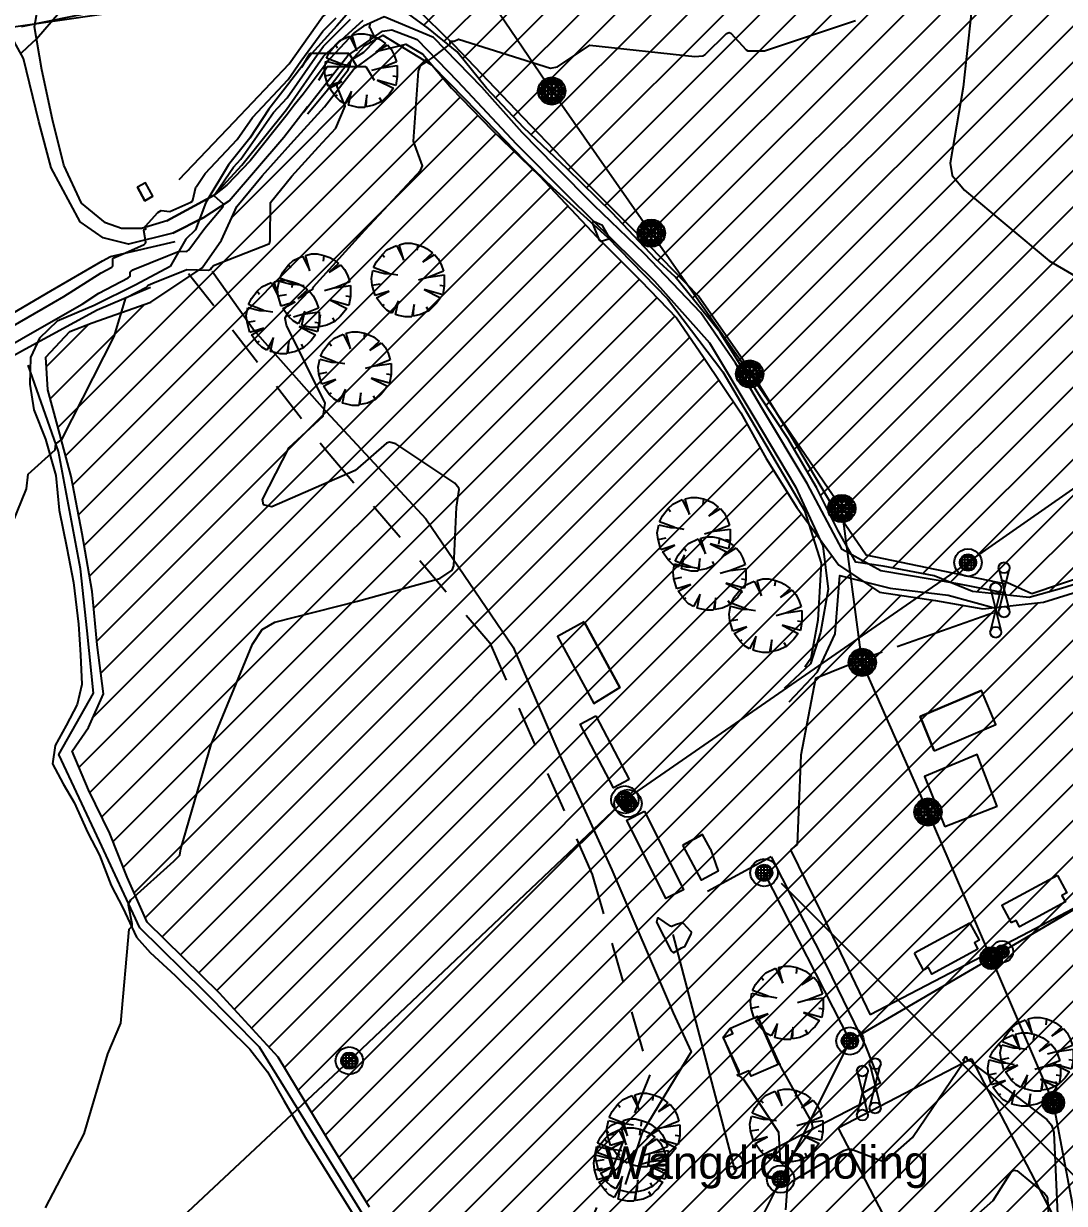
# Model space of a CAD drawing. Extents: x 13365 to 36625, y 86498 to 171760.
# Drawn here: x 15453.5 to 15708.3, y 88015.6 to 88304.4 of the extents above; entities that cross this region are included whole.
import ezdxf

# ---------------------------------------------------------------- set-up
doc = ezdxf.new("R2010")
doc.units = 0
doc.header["$LTSCALE"] = 5
doc.header["$MEASUREMENT"] = 0
for name, pattern in [('18', [13.5, 5, -1.6, 0.3, -1.6, 5]), ('A_CONTINUOUS_LINE', [0]), ('EASEMENT_2', [5.5, 2, -1.5, 2])]:
    doc.linetypes.add(name, pattern=pattern)
doc.layers.get('0').update_dxf_attribs({"linetype": 'A_CONTINUOUS_LINE'})
for name, color, linetype in [('Agricultural', 40, 'Continuous'), ('BOUNDARY', 7, 'A_CONTINUOUS_LINE'), ('CONTOUR', 255, 'Continuous'), ('DRAINAGE', 162, 'A_CONTINUOUS_LINE'), ('ELECTRIC', 240, 'A_CONTINUOUS_LINE'), ('EXISTING BUILDING', 21, 'A_CONTINUOUS_LINE'), ('EXISTING ROAD', 25, 'A_CONTINUOUS_LINE'), ('FENCE & GATE', 7, 'FENCELINE2'), ('Heritage', 101, 'Continuous'), ('RELIEF', 255, 'A_CONTINUOUS_LINE'), ('STREAM & RIVER FRONT', 161, 'A_CONTINUOUS_LINE'), ('TELECOM', 94, 'A_CONTINUOUS_LINE'), ('text', 7, 'Continuous'), ('TREES & VEGETN', 72, 'A_CONTINUOUS_LINE')]:
    doc.layers.add(name, color=color, linetype=linetype)
doc.linetypes.add('FENCELINE2', pattern='A,0.25,-0.1,[132,ltypeshp.shx,S=0.1,R=0,X=-0.1,Y=0],-0.1,1', length=1.45)

# ---------------------------------------------------------------- blocks, each defined once
blk = doc.blocks.new('S034')
at = {"color": 0}
for p, q in [((-0.35, 0.35), (-0.25, 0.43)), ((-0.25, 0.43), (-0.13, 0.48)), ((-0.13, 0.48), (0, 0.5)), ((0, 0.5), (0.13, 0.48)), ((0.13, 0.48), (0.25, 0.43)), ((0.25, 0.43), (0.35, 0.35)), ((-0.5, 0), (-0.48, 0.13)), ((-0.48, -0.13), (-0.5, 0)), ((-0.48, 0.13), (-0.43, 0.25)), ((-0.43, 0.25), (-0.35, 0.35)), ((-0.3, 0), (-0.28, 0.11)), ((-0.28, -0.11), (-0.3, 0)), ((0.3, 0), (-0.3, 0)), ((-0.28, 0.11), (-0.21, 0.21)), ((-0.28, -0.11), (-0.28, 0.11)), ((-0.28, 0.11), (0.28, 0.11)), ((-0.21, 0.21), (-0.11, 0.28)), ((-0.21, -0.21), (-0.21, 0.21)), ((-0.21, 0.21), (0.21, 0.21)), ((-0.11, 0.28), (0, 0.3)), ((-0.11, -0.28), (-0.11, 0.28)), ((-0.11, 0.28), (0.11, 0.28)), ((0, 0.3), (0.11, 0.28)), ((0, -0.3), (0, 0.3)), ((0.11, 0.28), (0.21, 0.21)), ((0.11, 0.28), (0.11, -0.28)), ((0.21, 0.21), (0.28, 0.11)), ((0.21, 0.21), (0.21, -0.21)), ((0.28, 0.11), (0.3, 0)), ((0.28, 0.11), (0.28, -0.11)), ((0.3, 0), (0.28, -0.11)), ((0.35, 0.35), (0.43, 0.25)), ((0.43, 0.25), (0.48, 0.13)), ((0.48, 0.13), (0.5, 0)), ((0.5, 0), (0.48, -0.13)), ((-0.43, -0.25), (-0.48, -0.13)), ((-0.35, -0.35), (-0.43, -0.25)), ((-0.25, -0.43), (-0.35, -0.35)), ((-0.21, -0.21), (-0.28, -0.11)), ((0.28, -0.11), (-0.28, -0.11)), ((-0.11, -0.28), (-0.21, -0.21)), ((0.21, -0.21), (-0.21, -0.21)), ((0, -0.3), (-0.11, -0.28)), ((0.11, -0.28), (-0.11, -0.28)), ((0.11, -0.28), (0, -0.3)), ((0.21, -0.21), (0.11, -0.28)), ((0.28, -0.11), (0.21, -0.21)), ((0.35, -0.35), (0.25, -0.43)), ((0.43, -0.25), (0.35, -0.35)), ((0.48, -0.13), (0.43, -0.25)), ((-0.13, -0.48), (-0.25, -0.43)), ((0, -0.5), (-0.13, -0.48)), ((0.13, -0.48), (0, -0.5)), ((0.25, -0.43), (0.13, -0.48))]:
    blk.add_line(p, q, dxfattribs=at)
blk = doc.blocks.new('S076')
at = {"color": 0}
for p, q in [((-0.04, 0.28), (-0.07, 0.49)), ((-0.07, 0.49), (0.08, 0.49)), ((0.07, 0.43), (0.08, 0.49)), ((0.08, 0.49), (0.2, 0.47)), ((-0.43, 0.25), (-0.37, 0.33)), ((-0.37, 0.33), (-0.25, 0.2)), ((-0.35, 0.36), (-0.29, 0.41)), ((-0.25, 0.2), (-0.35, 0.36)), ((-0.29, 0.41), (-0.21, 0.45)), ((-0.21, 0.45), (-0.12, 0.48)), ((-0.12, 0.48), (-0.04, 0.28)), ((0.2, 0.47), (0.13, 0.22)), ((0.13, 0.22), (0.24, 0.44)), ((0.24, 0.44), (0.32, 0.38)), ((0.32, 0.38), (0.35, 0.35)), ((0.35, 0.35), (0.42, 0.28)), ((-0.48, 0.13), (-0.45, 0.21)), ((-0.45, 0.21), (-0.43, 0.25)), ((-0.04, 0.28), (0, 0.14)), ((0.42, 0.28), (0.37, 0.25)), ((0.42, 0.28), (0.47, 0.17)), ((0.47, 0.17), (0.49, 0.07)), ((-0.5, 0.04), (-0.48, 0.13)), ((-0.5, -0.04), (-0.5, 0.04)), ((-0.48, 0.13), (-0.4, 0.12)), ((0.49, 0.07), (0.33, 0.08)), ((0.33, 0.08), (0.5, 0.05)), ((0.5, 0.05), (0.5, -0.04)), ((-0.48, -0.12), (-0.5, -0.04)), ((-0.27, -0.06), (-0.48, -0.12)), ((-0.47, -0.16), (-0.27, -0.06)), ((-0.41, -0.29), (-0.47, -0.16)), ((-0.09, -0.26), (-0.07, -0.14)), ((0.47, -0.17), (0.28, -0.13)), ((0.28, -0.13), (0.45, -0.22)), ((0.48, -0.13), (0.47, -0.17)), ((0.5, -0.04), (0.48, -0.13)), ((-0.35, -0.35), (-0.41, -0.29)), ((-0.35, -0.35), (-0.31, -0.32)), ((-0.09, -0.26), (-0.17, -0.47)), ((-0.13, -0.48), (-0.09, -0.32)), ((-0.09, -0.32), (-0.09, -0.26)), ((0.24, -0.43), (0.15, -0.26)), ((0.15, -0.26), (0.21, -0.45)), ((0.35, -0.35), (0.33, -0.32)), ((0.41, -0.29), (0.35, -0.35)), ((0.45, -0.22), (0.41, -0.29)), ((-0.25, -0.43), (-0.35, -0.35)), ((-0.17, -0.47), (-0.25, -0.43)), ((-0.02, -0.5), (-0.13, -0.48)), ((0.07, -0.49), (0.05, -0.38)), ((0.21, -0.45), (0.07, -0.49)), ((0.35, -0.35), (0.24, -0.43)), ((0.07, -0.49), (-0.02, -0.5))]:
    blk.add_line(p, q, dxfattribs=at)
blk = doc.blocks.new('S111')
at = {"color": 0}
for p, q in [((-0.5, 0), (-0.49, 0.04)), ((-0.49, -0.04), (-0.5, 0)), ((-0.49, 0.04), (-0.47, 0.07)), ((-0.47, 0.07), (-0.44, 0.09)), ((-0.44, 0.09), (-0.4, 0.1)), ((-0.4, 0.1), (-0.36, 0.09)), ((-0.36, 0.09), (-0.33, 0.07)), ((-0.36, -0.09), (0.36, 0.09)), ((0.36, -0.09), (-0.36, 0.09)), ((-0.33, 0.07), (-0.31, 0.04)), ((-0.31, 0.04), (-0.3, 0)), ((-0.3, 0), (-0.31, -0.04)), ((0.3, 0), (0.31, 0.04)), ((0.31, -0.04), (0.3, 0)), ((0.31, 0.04), (0.33, 0.07)), ((0.33, 0.07), (0.36, 0.09)), ((0.36, 0.09), (0.4, 0.1)), ((0.4, 0.1), (0.44, 0.09)), ((0.44, 0.09), (0.47, 0.07)), ((0.47, 0.07), (0.49, 0.04)), ((0.49, 0.04), (0.5, 0)), ((0.5, 0), (0.49, -0.04)), ((-0.47, -0.07), (-0.49, -0.04)), ((-0.44, -0.09), (-0.47, -0.07)), ((-0.4, -0.1), (-0.44, -0.09)), ((-0.36, -0.09), (-0.4, -0.1)), ((-0.33, -0.07), (-0.36, -0.09)), ((-0.31, -0.04), (-0.33, -0.07)), ((0.33, -0.07), (0.31, -0.04)), ((0.36, -0.09), (0.33, -0.07)), ((0.4, -0.1), (0.36, -0.09)), ((0.44, -0.09), (0.4, -0.1)), ((0.47, -0.07), (0.44, -0.09)), ((0.49, -0.04), (0.47, -0.07))]:
    blk.add_line(p, q, dxfattribs=at)
blk = doc.blocks.new('S038')
at = {"color": 0}
for p, q in [((-0.5, 0), (0, 0.5)), ((-0.48, -0.13), (0.13, 0.48)), ((0.25, 0.43), (-0.43, -0.25)), ((-0.35, 0.35), (-0.25, 0.43)), ((-0.25, 0.43), (-0.13, 0.48)), ((0.43, -0.25), (-0.25, 0.43)), ((-0.25, 0.43), (-0.25, -0.43)), ((-0.13, 0.48), (0, 0.5)), ((-0.13, -0.48), (-0.13, 0.48)), ((-0.13, 0.48), (0.48, -0.13)), ((0, 0.5), (0.13, 0.48)), ((0.5, 0), (0, 0.5)), ((0, 0.5), (0, -0.5)), ((0.13, 0.48), (0.25, 0.43)), ((0.13, 0.48), (0.13, -0.48)), ((0.25, 0.43), (0.35, 0.35)), ((0.25, -0.43), (0.25, 0.43)), ((-0.5, 0), (-0.48, 0.13)), ((-0.48, -0.13), (-0.5, 0)), ((0, -0.5), (-0.5, 0)), ((-0.5, 0), (0.5, 0)), ((-0.48, 0.13), (-0.43, 0.25)), ((0.13, -0.48), (-0.48, 0.13)), ((-0.48, 0.13), (0.48, 0.13)), ((-0.43, 0.25), (-0.35, 0.35)), ((0.43, 0.25), (-0.43, 0.25)), ((-0.43, 0.25), (0.25, -0.43)), ((-0.35, -0.35), (0.35, 0.35)), ((0.35, -0.35), (-0.35, 0.35)), ((-0.35, 0.35), (0.35, 0.35)), ((-0.35, -0.35), (-0.35, 0.35)), ((-0.25, -0.43), (0.43, 0.25)), ((0.48, 0.13), (-0.13, -0.48)), ((0, -0.5), (0.5, 0)), ((0.35, 0.35), (0.43, 0.25)), ((0.35, 0.35), (0.35, -0.35)), ((0.43, 0.25), (0.48, 0.13)), ((0.48, 0.13), (0.5, 0)), ((0.5, 0), (0.48, -0.13)), ((-0.43, -0.25), (-0.48, -0.13)), ((0.48, -0.13), (-0.48, -0.13)), ((-0.35, -0.35), (-0.43, -0.25)), ((-0.43, -0.25), (0.43, -0.25)), ((-0.25, -0.43), (-0.35, -0.35)), ((0.35, -0.35), (-0.35, -0.35)), ((0.35, -0.35), (0.25, -0.43)), ((0.43, -0.25), (0.35, -0.35)), ((0.48, -0.13), (0.43, -0.25)), ((-0.13, -0.48), (-0.25, -0.43)), ((0, -0.5), (-0.13, -0.48)), ((0.13, -0.48), (0, -0.5)), ((0.25, -0.43), (0.13, -0.48))]:
    blk.add_line(p, q, dxfattribs=at)
blk = doc.blocks.new('001')
at = {"color": 0}
for p, q in [((-0.5, -0.25), (-0.35, 0)), ((-0.35, 0), (0.35, 0)), ((0.35, 0), (0.5, -0.25))]:
    blk.add_line(p, q, dxfattribs=at)

msp = doc.modelspace()

# ---------------------------------------------------------------- hatches: boundary and pattern name
at = {"layer": 'Heritage', "linetype": 'Continuous'}
h = msp.add_hatch(dxfattribs=at)
h.set_pattern_fill('ANSI31', color=256, scale=50, style=0)
h.paths.add_polyline_path([(15548.88, 88316.49), (15555.6, 88319.08), (15565.8, 88322.05), (15577.19, 88324.42), (15590.08, 88326.83), (15603.95, 88327.23), (15615.06, 88326.57), (15626.97, 88328.02), (15636.8, 88333.03), (15649.64, 88339.51), (15662.86, 88345.07), (15675.61, 88348.59), (15692.65, 88353.15), (15704.41, 88356.26), (15715.93, 88359.38), (15728.17, 88362.02), (15744.73, 88361.54), (15767.16, 88361.11), (15779.17, 88360.15), (15795.25, 88361.59), (15816.85, 88359.67), (15834.85, 88358.23), (15842.53, 88358.23), (15845.17, 88355.84), (15847.72, 88345.54), (15849.91, 88336.07), (15851.46, 88329.75), (15848.73, 88325.56), (15843.52, 88318.79), (15837.51, 88310.96), (15830.85, 88303), (15824.65, 88295.81), (15819.81, 88288.13), (15814.34, 88279.75), (15808.59, 88271.43), (15805.04, 88262.96), (15802.67, 88251.45), (15800.66, 88245.17), (15796.1, 88234.68), (15788.25, 88217.52), (15782.78, 88205.14), (15779.31, 88196.72), (15775.75, 88191.71), (15769.74, 88187.01), (15758.31, 88183.67), (15747.77, 88180.2), (15737.74, 88177.76), (15724.98, 88172.22), (15714.33, 88168.26), (15707.61, 88166.1), (15699.69, 88163.94), (15695.13, 88164.42), (15685.77, 88165.38), (15676.41, 88169.21), (15663.93, 88171.61), (15657.21, 88172.57), (15652.89, 88180.24), (15647.61, 88190.79), (15640.62, 88202.83), (15633.9, 88212.9), (15624.06, 88228.73), (15613.02, 88242.39), (15608.17, 88246.76), (15597.61, 88258.03), (15586.57, 88268.82), (15576.01, 88278.89), (15566.83, 88288.55), (15559.63, 88297.42), (15552.67, 88303.17), (15544.81, 88308.89), (15544.37, 88313.87)])
h = msp.add_hatch(dxfattribs=at)
h.set_pattern_fill('ANSI31', color=256, scale=50, style=0)
h.paths.add_polyline_path([(15501.97, 88251.36), (15505.7, 88259.63), (15511.91, 88267.07), (15518.95, 88274.93), (15527.23, 88284.03), (15534.26, 88293.13), (15540.47, 88297.68), (15547.1, 88299.33), (15551.24, 88296.85), (15558.27, 88288.58), (15568.21, 88278.24), (15579.8, 88267.07), (15593.88, 88252.19), (15604.64, 88241.43), (15613.33, 88232.33), (15619.99, 88222.72), (15629.1, 88209.07), (15635.31, 88197.91), (15642.76, 88185.92), (15653.11, 88171.85), (15663.05, 88165.24), (15676.71, 88163.17), (15688.3, 88161.1), (15703.2, 88162.76), (15715.21, 88166.48), (15728.46, 88171.85), (15737.56, 88175.99), (15749.57, 88178.88), (15760.75, 88183.02), (15770.68, 88185.5), (15775.65, 88183.85), (15779.38, 88179.23), (15775.71, 88169.27), (15772.04, 88153.02), (15769.02, 88137.41), (15762.73, 88120.23), (15761.4, 88105.19), (15762.31, 88093.91), (15770.34, 88085.98), (15777.52, 88078.81), (15778.26, 88070.3), (15773.66, 88061.86), (15766.75, 88053.04), (15760.6, 88044.6), (15755.23, 88036.55), (15748.93, 88028.12), (15743.79, 88016.67), (15739.04, 88007.19), (15736.87, 88000.04), (15734.3, 87987.94), (15731.14, 87977.28), (15729.16, 87969.38), (15724.41, 87957.46), (15718.68, 87945.02), (15709.57, 87934.28), (15699.88, 87920.66), (15689.2, 87904.98), (15675.34, 87891.24), (15661.29, 87886.67), (15645.11, 87885.14), (15627.09, 87887.89), (15612.13, 87893.99), (15602.94, 87900.78), (15593.78, 87909.93), (15585.84, 87921.21), (15580.34, 87932.5), (15573, 87946), (15565.37, 87963.38), (15555.89, 87982.68), (15547.34, 88000.98), (15538.18, 88014.71), (15529.3, 88029.13), (15515.86, 88051.39), (15501.5, 88067.06), (15483.79, 88084.45), (15478.9, 88095.43), (15474.63, 88106.11), (15469.43, 88116.85), (15465.46, 88126.3), (15469.43, 88132.1), (15473.1, 88140.33), (15471.58, 88152.3), (15470.36, 88165.41), (15467.91, 88179.45), (15465.17, 88193.48), (15461.81, 88205.98), (15459.48, 88214.69), (15459.01, 88222.76), (15464.89, 88229.04), (15470.36, 88231.14), (15484.65, 88236.19), (15497.27, 88244.59)])

# ---------------------------------------------------------------- linework, layer by layer
at = {"layer": 'Agricultural', "linetype": 'Continuous'}
for points in [[(15453.03, 88303.61), (15471.93, 88307.49)], [(15533.69, 88307.85), (15530.17, 88303.84), (15523.97, 88296.97), (15518.11, 88289.27), (15513.58, 88283.41), (15508.88, 88276.33), (15503.68, 88269.8), (15498.15, 88260.59), (15495.64, 88253.89), (15493.28, 88251.63), (15489.42, 88244.94), (15481.04, 88240.42), (15470.82, 88235.39), (15461.77, 88231.54), (15457.41, 88227.36), (15455.23, 88222.67), (15455.06, 88216.14), (15456.06, 88209.85), (15458.91, 88202.65), (15461.43, 88193.78), (15462.27, 88185.24), (15464.11, 88176.03), (15465.78, 88167.6), (15466.96, 88157.38), (15467.46, 88149.85), (15467.79, 88142.59), (15466.62, 88137.73), (15463.93, 88132.54), (15461.25, 88127.69), (15460.58, 88123.17), (15463.26, 88118.31), (15465.95, 88113.72), (15469.3, 88106.35), (15472.15, 88100.83), (15475, 88093.46), (15477.85, 88087.94), (15481.2, 88080.74), (15484.56, 88077.06), (15490.61, 88071.43), (15496.31, 88065.74), (15503.35, 88058.87), (15508.88, 88053.35), (15513.24, 88047.82), (15517.26, 88040.79), (15522.47, 88031.85), (15529.84, 88019.97), (15538.22, 88006.57)]]:
    msp.add_lwpolyline(points, dxfattribs=at)
at = {"layer": 'BOUNDARY', "color": 9, "linetype": 'A_CONTINUOUS_LINE'}
for p, q in [((15500.17, 88262.38), (15488.63, 88256.09)), ((15497.47, 88256.8), (15490.03, 88253.1))]:
    msp.add_line(p, q, dxfattribs=at)
at = {"layer": 'BOUNDARY', "color": 18, "linetype": '18'}
msp.add_line((15690.95, 88160.12), (15663.65, 88150.52), dxfattribs=at)
at = {"layer": 'BOUNDARY', "color": 4, "linetype": 'A_CONTINUOUS_LINE'}
msp.add_line((15663.65, 88150.52), (15659.31, 88148.92), dxfattribs=at)
at = {"layer": 'BOUNDARY', "linetype": 'Continuous'}
msp.add_line((15636.51, 88100.42), (15620.96, 88091.94), dxfattribs=at)
at = {"layer": 'BOUNDARY', "color": 18, "linetype": '18'}
msp.add_lwpolyline([(15773.87, 88189.59), (15764.69, 88186.85), (15747.87, 88181.88), (15733.2, 88177), (15714.32, 88169.56), (15700.32, 88164.78), (15692.7, 88168.19)], dxfattribs=at)
at = {"layer": 'BOUNDARY', "linetype": 'Continuous'}
for points in [[(15641.21, 88102.19), (15648.88, 88086.5), (15660.76, 88061.73)], [(15636.51, 88100.42), (15649.95, 88073.95), (15659.59, 88054.09), (15663.21, 88045.03), (15661.97, 88044.4)], [(15659.76, 88040.59), (15627.66, 88023.93), (15612.54, 88081.44)], [(15659.76, 88040.59), (15658.84, 88042.62), (15661.97, 88044.4)]]:
    msp.add_lwpolyline(points, dxfattribs=at)
at = {"layer": 'CONTOUR', "color": 33, "linetype": 'A_CONTINUOUS_LINE'}
for points in [[(15453, 88297.17), (15454.48, 88298.6), (15456.68, 88300.64), (15462.36, 88307.19)], [(15685.54, 88307.57), (15683.51, 88288.81), (15680.37, 88270.21), (15680.84, 88267.21), (15683.87, 88263.61), (15704.6, 88246.27), (15727.95, 88232.67)], [(15445.1, 88227.05), (15458.35, 88234.66), (15463.42, 88237.59), (15472.5, 88243.4), (15475.15, 88244.79), (15475.32, 88244.95), (15475.37, 88245.09), (15475.37, 88246.76), (15475.41, 88246.89), (15475.61, 88247.06), (15478.52, 88248.23), (15483.07, 88250.31), (15483.37, 88250.59), (15483.42, 88250.84), (15482.98, 88253.72), (15483.05, 88253.97), (15483.08, 88253.98), (15483.42, 88254.04), (15483.45, 88254.07), (15483.44, 88254.1), (15483.21, 88254.42), (15483.2, 88254.45), (15483.34, 88254.8), (15486.36, 88258.15), (15487.21, 88258.62), (15489.31, 88258.4), (15494.51, 88260.66), (15494.87, 88260.94), (15494.99, 88261.17), (15495.73, 88264.34), (15495.89, 88264.53), (15498.01, 88267.65), (15505.82, 88276.03), (15509.58, 88281.4), (15518.31, 88290.71), (15521.4, 88295.16), (15526.81, 88302.53), (15530.01, 88305.75)], [(15450.37, 88225.63), (15455.76, 88228.73), (15467.86, 88235.73), (15471.95, 88238.35), (15479.16, 88242.11), (15479.64, 88242.56), (15479.66, 88242.63), (15479.66, 88243.53), (15479.68, 88243.6), (15480.26, 88244.07), (15488.77, 88247.49), (15491.65, 88248.66), (15493.47, 88248.6), (15493.61, 88248.64), (15494.02, 88248.97), (15497.9, 88254.26), (15502.29, 88259.52), (15502.46, 88260.06), (15502.35, 88260.29), (15500.27, 88262.12), (15500.15, 88262.32), (15500.15, 88262.33), (15500.16, 88262.39), (15500.51, 88262.77), (15504.89, 88269.23), (15506.69, 88271.16), (15514.68, 88282.6), (15518.03, 88286.17), (15524.81, 88295.93), (15526.92, 88298.8), (15533.54, 88305.46)], [(15458.94, 88014.52), (15468.33, 88032.65), (15474.18, 88052.21), (15477.35, 88059.69), (15479.39, 88082.71), (15480.08, 88083.59), (15480.12, 88083.67), (15480.13, 88084.07), (15479.18, 88088.58), (15479.21, 88088.97), (15479.82, 88089.92), (15490.3, 88099.37), (15491.77, 88100.88), (15492.01, 88102.4), (15499.46, 88127.93), (15509.58, 88152.51), (15511.91, 88156.04), (15515.02, 88157.87), (15535.28, 88163.01), (15555.43, 88168.52), (15558.46, 88170.6), (15558.88, 88171.69), (15559.5, 88185.99), (15560.13, 88190.35), (15560.07, 88190.7), (15559.08, 88191.85), (15544.62, 88201.55), (15543.13, 88201.96), (15542.36, 88201.66), (15534.69, 88194.95), (15514.27, 88186.1), (15512.25, 88186.58), (15512.03, 88187.89), (15518.58, 88200.59), (15526.87, 88208.27), (15527.39, 88211.43), (15517.87, 88230.54), (15517.53, 88232.21), (15517.56, 88232.33), (15518.38, 88233.68), (15523.54, 88239), (15524.05, 88239.2), (15524.34, 88239.35), (15524.35, 88239.37), (15524.36, 88239.39), (15524.36, 88239.69), (15524.53, 88239.9), (15537.06, 88253.77), (15549.82, 88267.44), (15550.72, 88268.41), (15551.2, 88269.57), (15548.94, 88275.6), (15550.22, 88292.74), (15550.65, 88294.04), (15550.77, 88294.17), (15552.73, 88295.39), (15553.49, 88295.89), (15557.69, 88299.16), (15557.95, 88299.5), (15557.95, 88299.54), (15557.91, 88300.02), (15557.92, 88300.06), (15557.99, 88300.09), (15558.94, 88300.09), (15560, 88300.54), (15582.54, 88293.43), (15584.25, 88293.78), (15592.15, 88299.06), (15617.8, 88296.27), (15619.83, 88296.5), (15620.37, 88296.82), (15625.59, 88301.95), (15626.21, 88302.17), (15626.67, 88301.98), (15630.42, 88297.92), (15630.84, 88297.68), (15634.91, 88297.69), (15657.15, 88305.15)], [(15612.54, 88077.03), (15612.72, 88077.05), (15614.54, 88078.17), (15615.47, 88078.58), (15616.95, 88081.63), (15616.99, 88081.91), (15616.89, 88082.13), (15615.03, 88084.16), (15614.83, 88084.29), (15614.69, 88084.29), (15613.09, 88083.83), (15612.22, 88083.38), (15612.15, 88083.36), (15611.86, 88083.45), (15609.05, 88085.42), (15608.72, 88085.45), (15608.67, 88085.39), (15608.47, 88084.46), (15612.03, 88077.44), (15612.54, 88077.03)], [(15626.54, 88058.53), (15633.09, 88061.37), (15633.11, 88061.44), (15633.12, 88061.44), (15633.13, 88061.44), (15633.16, 88061.37), (15638.3, 88050.18), (15638.63, 88049.78), (15638.65, 88049.75), (15638.65, 88049.73), (15638.6, 88049.47), (15638.95, 88048.82), (15646.4, 88035.52), (15646.64, 88034.31), (15646.31, 88033.49), (15640.23, 88025.48), (15639.26, 88025.18), (15638.83, 88025.7), (15638.4, 88033), (15629.72, 88046.03), (15628.78, 88046.86), (15628.75, 88046.87), (15628.39, 88046.86), (15628.16, 88047.06), (15628.16, 88047.08), (15628.18, 88047.11), (15628.58, 88047.14), (15628.61, 88047.16), (15628.65, 88047.94), (15624.81, 88056.17), (15624.78, 88056.21), (15624.77, 88056.21), (15624.84, 88056.42), (15626.51, 88058.51), (15626.54, 88058.53)], [(15640.12, 88014.07), (15640.5, 88019.65), (15640.65, 88020.07), (15641.56, 88020.97), (15654.29, 88028.6), (15655.51, 88029.01), (15656.19, 88028.93), (15663.61, 88026.05), (15664.3, 88026), (15664.9, 88026.29), (15671.09, 88031.77), (15683.69, 88050.23), (15683.82, 88050.37), (15683.83, 88050.39), (15683.81, 88050.42), (15683.51, 88050.69), (15683.5, 88050.72), (15683.51, 88050.74), (15683.73, 88050.95), (15684.11, 88051.48), (15684.16, 88051.5), (15684.23, 88051.46), (15684.6, 88050.67), (15684.65, 88050.62), (15684.71, 88050.59), (15685.53, 88050.44), (15685.59, 88050.41), (15685.61, 88050.38), (15685.8, 88049.96), (15704, 88036.13), (15705.17, 88034.74), (15705.7, 88032.94), (15706.7, 88011.1)], [(15627.45, 88022.86), (15627.5, 88022.92), (15628, 88023.86), (15627.97, 88024.19), (15627.72, 88024.55), (15627.7, 88024.58), (15627.59, 88024.6), (15626.32, 88024.61), (15626.21, 88024.56), (15626.21, 88024.56), (15626.22, 88024.51), (15626.27, 88024.15), (15626.27, 88024.12), (15626.25, 88024.11), (15626.09, 88024.02), (15626.08, 88024.01), (15626.08, 88023.99), (15626.05, 88023.71), (15625.9, 88023.11), (15625.91, 88023.06), (15625.94, 88023.05), (15626.26, 88023.08), (15626.28, 88023.08), (15626.31, 88023.05), (15626.49, 88022.7), (15626.52, 88022.68), (15626.59, 88022.67), (15627.38, 88022.83), (15627.45, 88022.86)], [(15673.88, 88001.31), (15690.88, 88016.36), (15695.35, 88023.4), (15695.94, 88023.77), (15696.71, 88023.57), (15703.45, 88018.07), (15703.93, 88017.5), (15704.14, 88016.81), (15704.52, 88008.44)]]:
    msp.add_lwpolyline(points, dxfattribs=at)
at = {"layer": 'CONTOUR', "color": 252, "linetype": 'A_CONTINUOUS_LINE'}
msp.add_lwpolyline([(15447.32, 88173.61), (15454.28, 88190.5), (15454.63, 88194.1), (15461.24, 88200.03), (15461.41, 88201.49), (15462.86, 88202.61), (15475.7, 88227.82), (15478.58, 88237.22), (15483.62, 88239.85), (15483.95, 88240.16), (15483.95, 88240.17), (15483.95, 88240.29), (15483.95, 88240.3), (15484.03, 88240.37), (15485.17, 88240.82), (15493.52, 88244.21), (15498.82, 88244.05), (15499.24, 88244.14), (15499.26, 88244.17), (15499.55, 88244.55), (15500.01, 88245.14), (15513.57, 88250.49), (15513.7, 88250.57), (15513.71, 88250.58), (15513.93, 88251.29), (15514, 88260.58), (15519.16, 88267), (15525.76, 88274.19), (15529.99, 88278.76), (15532.23, 88284.18), (15530.33, 88288.97), (15530.28, 88289.37), (15530.41, 88289.69), (15532.97, 88293.07), (15533.21, 88293.7), (15533.82, 88295.49), (15536.8, 88297.37), (15539.6, 88300.24), (15539.74, 88300.54), (15539.71, 88300.73), (15538.64, 88302.86), (15538.27, 88303.32), (15538.25, 88303.36), (15538.24, 88303.45), (15538.47, 88304.55)], dxfattribs=at)
at = {"layer": 'CONTOUR', "linetype": 'A_CONTINUOUS_LINE'}
msp.add_lwpolyline([(15594.71, 88251.09), (15594.89, 88251.08), (15596.78, 88251.72), (15596.91, 88251.85), (15596.89, 88252.13), (15595.23, 88254.95), (15593.06, 88255.89), (15592.84, 88255.84), (15592.75, 88255.42), (15594.44, 88251.38), (15594.71, 88251.09)], dxfattribs=at)
at = {"layer": 'ELECTRIC', "linetype": 'A_CONTINUOUS_LINE'}
for p, q in [((15684.69, 88172.46), (15600.71, 88114.42)), ((15600.71, 88114.42), (15533.26, 88050.54)), ((15600.71, 88114.42), (15601.48, 88113.5)), ((15724.77, 88095.9), (15693.04, 88077.21)), ((15693.04, 88077.21), (15655.79, 88055.38)), ((15466.89, 87988.44), (15533.26, 88050.54))]:
    msp.add_line(p, q, dxfattribs=at)
for points in [[(15684.69, 88172.46), (15762.81, 88227.02), (15763.64, 88226.17), (15810.82, 88282.74)], [(15634.79, 88096.54), (15655.79, 88055.38), (15638.86, 88021.55)]]:
    msp.add_lwpolyline(points, dxfattribs=at)
at = {"layer": 'EXISTING BUILDING', "linetype": 'A_CONTINUOUS_LINE'}
for p, q in [((15593.64, 88134.93), (15601.78, 88119.4)), ((15593.64, 88134.93), (15601.78, 88119.4)), ((15674.05, 88120.09), (15679.04, 88107.81)), ((15601.18, 88109.45), (15605.48, 88111.59)), ((15691.83, 88112.73), (15679.04, 88107.81)), ((15614.87, 88103.32), (15619.72, 88105.93)), ((15685.17, 88084.24), (15671.56, 88076.88))]:
    msp.add_line(p, q, dxfattribs=at)
for points in [[(15485.21, 88262.15), (15483.37, 88265.42), (15481.38, 88264.29), (15483.18, 88261.01), (15485.21, 88262.15)], [(15485.21, 88262.15), (15483.18, 88261.01), (15481.38, 88264.29)], [(15590.72, 88157.91), (15584.18, 88154.34), (15593.1, 88138), (15599.45, 88141.88), (15590.72, 88157.91)], [(15590.72, 88157.91), (15599.45, 88141.88), (15593.1, 88138)], [(15676.42, 88126.36), (15672.98, 88134.75), (15687.96, 88141.13)], [(15676.42, 88126.36), (15691.52, 88132.79), (15687.96, 88141.13), (15672.98, 88134.75), (15676.42, 88126.36)], [(15601.78, 88119.4), (15597.89, 88117.35), (15589.74, 88132.88), (15593.64, 88134.93)], [(15691.83, 88112.73), (15686.91, 88125.52), (15674.05, 88120.09), (15679.04, 88107.81)], [(15605.48, 88111.59), (15615.06, 88092.34), (15610.75, 88090.2), (15601.18, 88109.45), (15605.48, 88111.59)], [(15621.66, 88102.32), (15619.72, 88105.93), (15614.87, 88103.32)], [(15621.66, 88102.32), (15623.54, 88096.91), (15619.49, 88094.74), (15614.87, 88103.32)], [(15706.58, 88095.85), (15693, 88088.49), (15695.26, 88084.26)], [(15706.58, 88095.85), (15708.87, 88091.63), (15707.68, 88090.99), (15708.54, 88089.41), (15697.29, 88083.3), (15696.45, 88084.89), (15695.26, 88084.26)], [(15685.17, 88084.24), (15687.45, 88080.03), (15686.26, 88079.39), (15687.11, 88077.8)], [(15687.11, 88077.8), (15675.87, 88071.73), (15675.02, 88073.32), (15673.83, 88072.68), (15671.56, 88076.88)], [(15628.79, 88047.08), (15624.83, 88056.18), (15627.13, 88057.18), (15626.55, 88058.5), (15633.11, 88061.35), (15638.21, 88049.6), (15631.65, 88046.76), (15631.08, 88048.08), (15628.79, 88047.08)], [(15685.57, 88051.01), (15652.9, 88034), (15675.06, 87991.46)], [(15685.57, 88051.01), (15707.28, 88009.31), (15675.06, 87991.46)]]:
    msp.add_lwpolyline(points, dxfattribs=at)
at = {"layer": 'EXISTING ROAD', "linetype": 'A_CONTINUOUS_LINE'}
for p, q in [((15488.63, 88256.09), (15500.17, 88262.38)), ((15490.03, 88253.1), (15497.47, 88256.8))]:
    msp.add_line(p, q, dxfattribs=at)
for points in [[(15488.63, 88256.09), (15482.41, 88254.22), (15477.49, 88254.25), (15473.55, 88255.63), (15467.75, 88260.43), (15463.37, 88269.73), (15460.63, 88280.93), (15457.98, 88293.02), (15456.17, 88303.59), (15457.01, 88308.18)], [(15490.03, 88253.1), (15479.21, 88250.36), (15473.03, 88251.9), (15467.4, 88255.84), (15460.29, 88269.03), (15457.27, 88280.38), (15453.54, 88295.85), (15448.91, 88304.12)], [(15553.88, 88300.97), (15541.76, 88306.03), (15536.73, 88303.77), (15534.42, 88302.14), (15528.59, 88295.79), (15528.31, 88295.54), (15521.93, 88287.05), (15519.75, 88284.39), (15518.04, 88282.14), (15508.96, 88270.76), (15503.29, 88264.79), (15500.17, 88262.38)], [(15522.14, 88282.8), (15532.9, 88296.52), (15541.35, 88302.53), (15543.67, 88302.83), (15549.88, 88300.49), (15559.71, 88290.25), (15574.13, 88274.95), (15587.19, 88261.79), (15597.58, 88251.55), (15607.98, 88241.32), (15621.39, 88226.22), (15632.28, 88208.1), (15642.51, 88191.02), (15649.17, 88176.56), (15650.44, 88165.97), (15648.57, 88155.38), (15646.13, 88147.7), (15639.72, 88141.64)], [(15693.86, 88164.95), (15682.18, 88167.22), (15663.33, 88170.42), (15653.87, 88175.65), (15645.33, 88191.82), (15634.26, 88210.32), (15627.81, 88221.28), (15619.29, 88233.55), (15605.47, 88248.07), (15593.16, 88259.86), (15583.75, 88269.38), (15575.56, 88277.72), (15565.72, 88288.84), (15553.88, 88300.97)], [(15497.47, 88256.8), (15503.85, 88260.97), (15517.26, 88276.58), (15523.02, 88284.08)], [(15640.94, 88138.4), (15647.86, 88145.71), (15652.21, 88155.01), (15653.31, 88169.26), (15665.68, 88166.15), (15679.88, 88164.45), (15691.75, 88161.24)]]:
    msp.add_lwpolyline(points, dxfattribs=at)
at = {"layer": 'EXISTING ROAD', "linetype": 'EASEMENT_2'}
msp.add_lwpolyline([(15493.93, 88243.23), (15527.86, 88199.6), (15567.63, 88152.81), (15592.74, 88096.13), (15606.78, 88047.08), (15593.2, 88013.2), (15593.18, 88013.14)], dxfattribs=at)
at = {"layer": 'FENCE & GATE', "linetype": 'FENCELINE2'}
for p, q in [((15558.81, 88299.19), (15549.31, 88308.43)), ((15642.9, 88103.48), (15641.21, 88102.19)), ((15727.53, 88096.73), (15697.9, 88081.08)), ((15697.9, 88081.08), (15660.76, 88061.73))]:
    msp.add_line(p, q, dxfattribs=at)
for points in [[(15522.99, 88282.26), (15527.57, 88287.77), (15531.7, 88293.16), (15537.03, 88298.98), (15541.46, 88301.52), (15553.37, 88294.26), (15561.58, 88285.84), (15576.14, 88270.88), (15583.04, 88264.15), (15596.44, 88252.06), (15611.13, 88236.99), (15624.66, 88219.12), (15633.34, 88204.44), (15644.65, 88185.23), (15648.72, 88172.32), (15647.95, 88158.32), (15646.24, 88149.01), (15644.78, 88146.88)], [(15693.97, 88167.14), (15659.79, 88174.27), (15651.59, 88186.14), (15641.46, 88203.22), (15631.4, 88219.55), (15618.77, 88237.62), (15606.76, 88249.97), (15587.23, 88269.47), (15574.11, 88283.15), (15558.81, 88299.19)], [(15499.68, 88243.78), (15510.07, 88229.13), (15526.61, 88210.52), (15552, 88183.14), (15573.36, 88151.71), (15584.87, 88125.04), (15597.52, 88097.22), (15612.56, 88062.27), (15616.94, 88052.71), (15604.92, 88032.97), (15600.76, 88020.28)], [(15659.31, 88148.92), (15647.34, 88144.09), (15643.75, 88125.28), (15642.9, 88103.48)]]:
    msp.add_lwpolyline(points, dxfattribs=at)
at = {"layer": 'Heritage', "linetype": 'Continuous'}
for points in [[(15714.33, 88168.26), (15707.61, 88166.1), (15699.69, 88163.94), (15695.13, 88164.42), (15685.77, 88165.38), (15676.41, 88169.21), (15663.93, 88171.61), (15657.21, 88172.57), (15652.89, 88180.24), (15647.61, 88190.79), (15640.62, 88202.83), (15633.9, 88212.9), (15624.06, 88228.73), (15613.02, 88242.39), (15608.17, 88246.76), (15597.61, 88258.03), (15586.57, 88268.82), (15576.01, 88278.89), (15566.83, 88288.55), (15559.63, 88297.42), (15552.67, 88303.17), (15544.81, 88308.89)], [(15501.97, 88251.36), (15505.7, 88259.63), (15511.91, 88267.07), (15518.95, 88274.93), (15527.23, 88284.03), (15534.26, 88293.13), (15540.47, 88297.68), (15547.1, 88299.33), (15551.24, 88296.85), (15558.27, 88288.58), (15568.21, 88278.24), (15579.8, 88267.07), (15593.88, 88252.19), (15604.64, 88241.43), (15613.33, 88232.33), (15619.99, 88222.72), (15629.1, 88209.07), (15635.31, 88197.91), (15642.76, 88185.92), (15653.11, 88171.85), (15663.05, 88165.24), (15676.71, 88163.17), (15688.3, 88161.1), (15703.2, 88162.76), (15715.21, 88166.48)], [(15538.18, 88014.71), (15529.3, 88029.13), (15515.86, 88051.39), (15501.5, 88067.06), (15483.79, 88084.45), (15478.9, 88095.43), (15474.63, 88106.11), (15469.43, 88116.85), (15465.46, 88126.3), (15469.43, 88132.1), (15473.1, 88140.33), (15471.58, 88152.3), (15470.36, 88165.41), (15467.91, 88179.45), (15465.17, 88193.48), (15461.81, 88205.98), (15459.48, 88214.69), (15459.01, 88222.76), (15464.89, 88229.04), (15470.36, 88231.14), (15484.65, 88236.19), (15497.27, 88244.59), (15501.97, 88251.36)]]:
    msp.add_lwpolyline(points, dxfattribs=at)
at = {"layer": 'RELIEF'}
msp.add_line((15500.59, 88262.74), (15506.94, 88269.7), dxfattribs=at)
for points in [[(15491.58, 88266.17), (15505.06, 88280.34), (15518.54, 88294.51), (15526.7, 88306.01), (15539.11, 88315.78), (15543.89, 88318.66), (15546.97, 88321.79), (15561.52, 88327.9), (15575.11, 88331.26), (15587.04, 88332.27), (15604.08, 88332.75), (15616.07, 88333.37)], [(15506.94, 88269.7), (15517.85, 88283.34), (15526.98, 88296.42), (15536.69, 88305.2)], [(15336.6, 88156.04), (15348.86, 88156.4), (15363.38, 88163.44), (15382.51, 88178.87), (15386.35, 88199.94), (15405.5, 88207.01), (15417.28, 88213.17), (15430.36, 88222.72), (15441.52, 88228), (15460.21, 88238.93), (15472.82, 88246.34), (15474.79, 88247.38), (15490.66, 88251)], [(15484.61, 88239.8), (15471.51, 88234.21), (15453.99, 88224.66), (15432.85, 88213.03), (15421.04, 88207.02), (15410.43, 88200.92), (15397.42, 88187.37), (15386.77, 88174.18), (15375.01, 88165.9), (15363.24, 88157.62), (15340.83, 88151.55)]]:
    msp.add_lwpolyline(points, dxfattribs=at)
at = {"layer": 'STREAM & RIVER FRONT', "linetype": 'Continuous'}
msp.add_lwpolyline([(15580.28, 87927.22), (15569.56, 87949.56), (15558.85, 87971.89), (15548.14, 87994.23), (15535.85, 88014.1), (15523.56, 88033.98), (15511.27, 88053.85), (15497.74, 88067.57), (15481.99, 88083.02), (15472.08, 88104.26), (15462.16, 88125.5), (15470.68, 88140.51), (15469.07, 88155.72), (15467.45, 88170.93), (15464.75, 88185.29), (15462.05, 88199.66), (15454.66, 88220.78)], dxfattribs=at)
at = {"layer": 'TELECOM', "linetype": 'A_CONTINUOUS_LINE'}
for p, q in [((15582.8, 88287.88), (15560.02, 88321.52)), ((15607.16, 88253.07), (15582.8, 88287.88)), ((15631.27, 88218.62), (15607.16, 88253.07)), ((15690.37, 88075.64), (15674.92, 88111.39)), ((15638.86, 88021.55), (15619.26, 87982.53))]:
    msp.add_line(p, q, dxfattribs=at)
for points in [[(15064.22, 88209.49), (15099.7, 88207.81), (15134.66, 88218.31), (15168.69, 88229.2), (15208.4, 88241.92), (15246.47, 88254), (15283.02, 88265.79), (15322.97, 88278.66), (15359.47, 88290.28), (15406.21, 88297.28), (15443.06, 88302.46), (15481.66, 88307.98)], [(15674.92, 88111.39), (15658.81, 88148.03), (15653.8, 88185.69), (15631.27, 88218.62)], [(15690.37, 88075.64), (15705.57, 88040.27), (15711.55, 88008.33), (15701.02, 87977.83), (15690.22, 87946.63), (15681.78, 87920.43)]]:
    msp.add_lwpolyline(points, dxfattribs=at)
at = {"layer": 'text', "linetype": 'Continuous'}
msp.add_line((15639, 88094), (15910.5, 87822.5), dxfattribs=at)

# ---------------------------------------------------------------- block references
at = {"layer": 'BOUNDARY', "color": 206, "xscale": 13.5, "yscale": 13.5, "zscale": 13.5, "rotation": 270}
for p in [(15693.53, 88165.77), (15691.48, 88160.81)]:
    msp.add_blockref('S111', p, dxfattribs=at)
at = {"layer": 'DRAINAGE', "xscale": 13.5, "yscale": 13.5, "zscale": 13.5}
for p in [(15528.41, 88297.09), (15528.41, 88297.09), (15532.57, 88293.89), (15532.57, 88293.89)]:
    msp.add_blockref('001', p, dxfattribs=at)
at = {"layer": 'ELECTRIC', "rotation": 270}
for p, xscale, yscale, zscale in [((15684.69, 88172.46), 6.75, 6.75, 6.75), ((15684.69, 88172.46), 6.75, 6.75, 6.75), ((15600.71, 88114.42), 6.75, 6.75, 6.75), ((15600.71, 88114.42), 6.75, 6.75, 6.75), ((15601.48, 88113.5), 6.75, 6.75, 6.75), ((15601.48, 88113.5), 6.75, 6.75, 6.75), ((15634.79, 88096.54), 6.75, 6.75, 6.75), ((15634.79, 88096.54), 6.75, 6.75, 6.75), ((15693.04, 88077.21), 5.4, 5.4, 5.4), ((15693.04, 88077.21), 5.4, 5.4, 5.4), ((15655.79, 88055.38), 6.75, 6.75, 6.75), ((15655.79, 88055.38), 6.75, 6.75, 6.75), ((15533.26, 88050.54), 6.75, 6.75, 6.75), ((15533.26, 88050.54), 6.75, 6.75, 6.75), ((15638.86, 88021.55), 6.75, 6.75, 6.75), ((15638.86, 88021.55), 6.75, 6.75, 6.75)]:
    msp.add_blockref('S034', p, dxfattribs=dict(at, xscale=xscale, yscale=yscale, zscale=zscale))
at = {"layer": 'FENCE & GATE', "linetype": 'Continuous', "xscale": 13.5, "yscale": 13.5, "zscale": 13.5, "rotation": 270}
for p in [(15661.97, 88044.4), (15658.84, 88042.62)]:
    msp.add_blockref('S111', p, dxfattribs=at)
at = {"layer": 'TELECOM', "rotation": 270}
for p, xscale, yscale, zscale in [((15582.8, 88287.88), 6.75, 6.75, 6.75), ((15582.8, 88287.88), 6.75, 6.75, 6.75), ((15607.16, 88253.07), 6.75, 6.75, 6.75), ((15607.16, 88253.07), 6.75, 6.75, 6.75), ((15631.27, 88218.62), 6.75, 6.75, 6.75), ((15631.27, 88218.62), 6.75, 6.75, 6.75), ((15653.8, 88185.69), 6.75, 6.75, 6.75), ((15653.8, 88185.69), 6.75, 6.75, 6.75), ((15658.81, 88148.03), 6.75, 6.75, 6.75), ((15658.81, 88148.03), 6.75, 6.75, 6.75), ((15674.92, 88111.39), 6.75, 6.75, 6.75), ((15674.92, 88111.39), 6.75, 6.75, 6.75), ((15690.37, 88075.64), 5.4, 5.4, 5.4), ((15690.37, 88075.64), 5.4, 5.4, 5.4), ((15705.57, 88040.27), 5.4, 5.4, 5.4), ((15705.57, 88040.27), 5.4, 5.4, 5.4)]:
    msp.add_blockref('S038', p, dxfattribs=dict(at, xscale=xscale, yscale=yscale, zscale=zscale))
at = {"layer": 'TREES & VEGETN', "xscale": 18, "yscale": 18, "zscale": 18, "rotation": 270}
for p in [(15536.15, 88292.85), (15547.66, 88241.59), (15524.71, 88238.99), (15517.05, 88232.55), (15534.66, 88219.92), (15617.64, 88179.39), (15621.5, 88169.77), (15635.21, 88159.45), (15640.44, 88064.69), (15701.6, 88052.11), (15698.52, 88048.38), (15605.31, 88033.57), (15640.31, 88034.61), (15602.47, 88027.3), (15602.09, 88025.13)]:
    msp.add_blockref('S076', p, dxfattribs=at)

# ---------------------------------------------------------------- texts
at = {"layer": 'text', "linetype": 'Continuous', "insert": (15595.68, 88029.6), "char_height": 8, "width": 87.5735, "attachment_point": 1, "rotation": 0.0902}
msp.add_mtext('{\\fArial|b0|i0|c0|p34;Wangdichholing }', dxfattribs=at)

doc.saveas('drawing.dxf')
